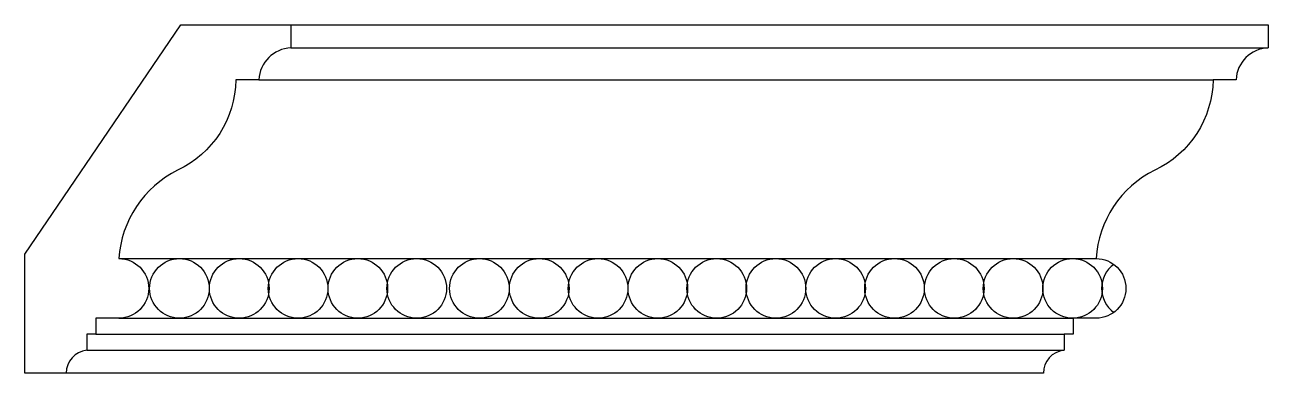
# Model space of a CAD drawing. Extents: x 376 to 647, y 517 to 593.
import ezdxf

# ---------------------------------------------------------------- set-up
doc = ezdxf.new("R2010")
doc.units = 0
doc.header["$LTSCALE"] = 10
doc.header["$MEASUREMENT"] = 0
for name, color, linetype in [('3', 3, 'CONTINUOUS'), ('4', 4, 'CONTINUOUS'), ('7', 7, 'CONTINUOUS')]:
    doc.layers.add(name, color=color, linetype=linetype)

msp = doc.modelspace()

# ---------------------------------------------------------------- linework, layer by layer
at = {"layer": '3'}
for centre in [(409.56, 535.72), (422.59, 535.72), (435.42, 535.72), (448.45, 535.72), (461.28, 535.72), (474.95, 535.72), (487.98, 535.72), (500.81, 535.72), (513.84, 535.72), (526.67, 535.72), (539.57, 535.72), (552.6, 535.72), (565.43, 535.72), (578.46, 535.72), (591.29, 535.72), (604.26, 535.72)]:
    msp.add_circle(centre, 6.5, dxfattribs=at)
msp.add_arc((617.08, 535.72), 6.5, 126.3598, 233.6402, dxfattribs=at)
at = {"layer": '4'}
for p, q in [((433.87, 593.22), (646.88, 593.22)), ((597.88, 517.22), (384.87, 517.22))]:
    msp.add_line(p, q, dxfattribs=at)
msp.add_lwpolyline([(391.37, 525.72), (389.37, 525.72), (389.37, 522.22, 0.384693), (384.87, 517.22), (375.87, 517.22), (375.87, 543.22), (409.87, 593.22), (433.87, 593.22), (433.87, 588.22, 0.38473), (426.87, 581.22), (421.87, 581.22, -0.285143), (409.17, 561.49, 0.269315), (396.37, 542.22, -1), (396.37, 529.22), (391.37, 529.22)], format="xyb", close=True, dxfattribs=at)
msp.add_lwpolyline([(646.88, 593.22), (646.88, 588.22, 0.38473), (639.88, 581.22), (634.88, 581.22, -0.285143), (622.18, 561.49, 0.269315), (609.38, 542.22, -1), (609.38, 529.22), (604.38, 529.22), (604.38, 525.72), (602.38, 525.72), (602.38, 522.22, 0.384693), (597.88, 517.22)], format="xyb", dxfattribs=at)
at = {"layer": '7'}
for p, q in [((433.87, 588.22), (646.88, 588.22)), ((426.87, 581.22), (634.88, 581.22)), ((396.37, 542.22), (609.38, 542.22)), ((396.37, 529.22), (604.38, 529.22)), ((391.37, 525.72), (602.38, 525.72)), ((389.37, 522.22), (602.38, 522.22))]:
    msp.add_line(p, q, dxfattribs=at)

doc.saveas('drawing.dxf')
